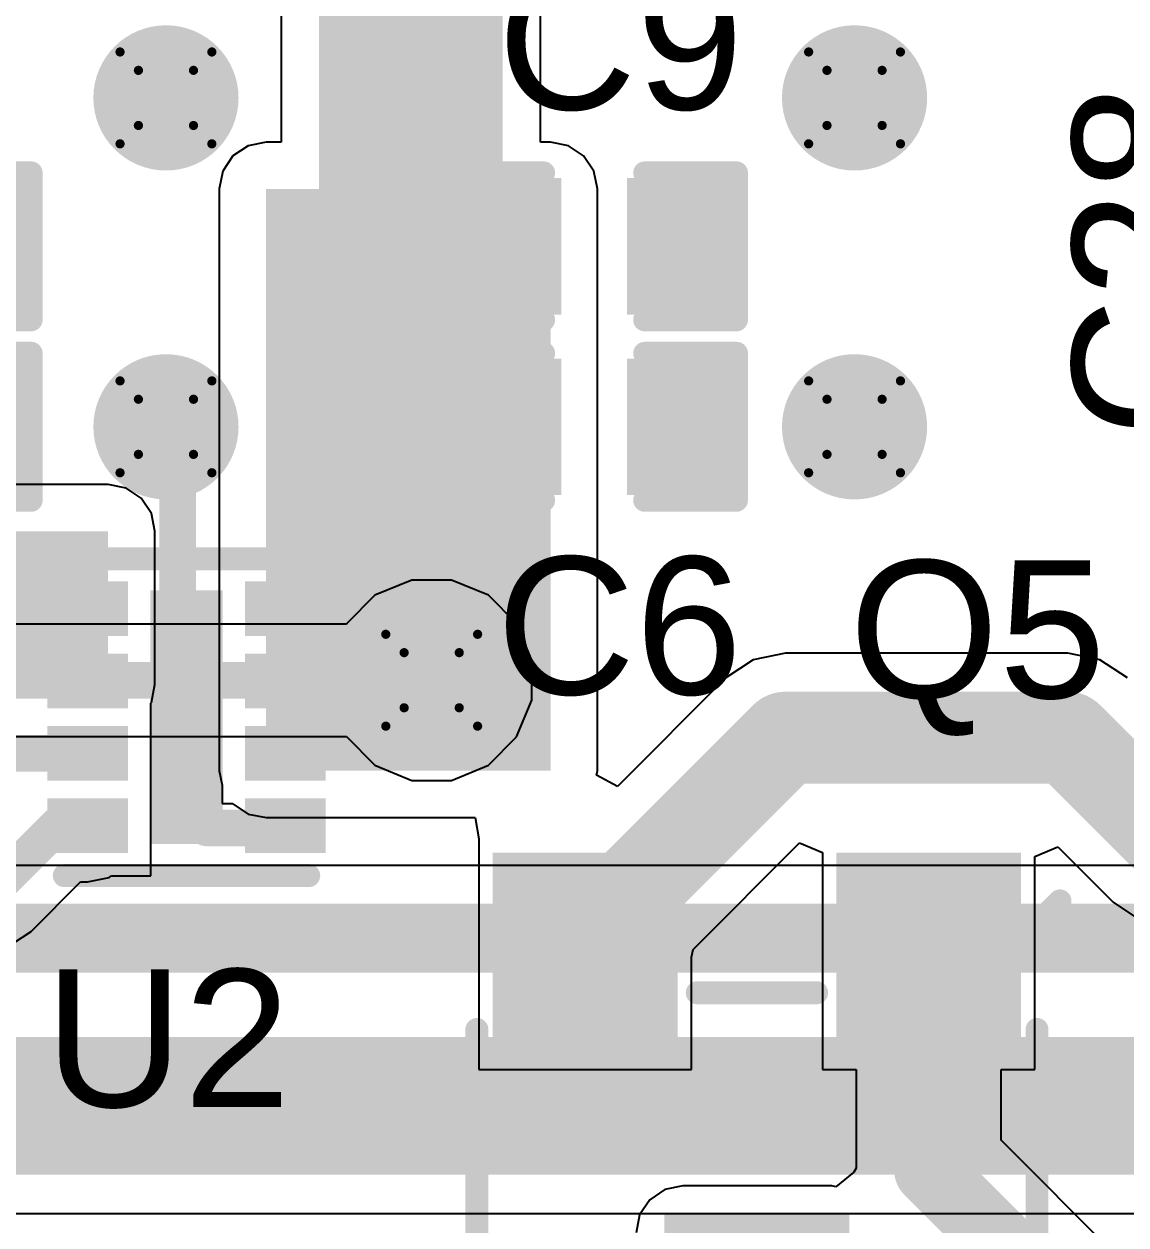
# Model space of a CAD drawing. Header units: inches. Extents: x -6 to 198, y 0 to 119.
# Drawn here: x 38.29 to 44.39, y 18.3 to 24.94 of the extents above; entities that cross this region are included whole.
import ezdxf

# ---------------------------------------------------------------- set-up
doc = ezdxf.new("R2010")
doc.units = ezdxf.units.IN
for name, color, linetype in [('Bottom Layer', 5, 'Continuous'), ('Bottom Solder', 6, 'Continuous'), ('Drill Drawing', 1, 'Continuous'), ('Top Layer', 1, 'Continuous'), ('Top Overlay', 2, 'Continuous'), ('Top Paste', 8, 'Continuous'), ('Top Solder', 216, 'Continuous'), ('Via Holes', 16, 'Continuous')]:
    doc.layers.add(name, color=color, linetype=linetype)
doc.styles.add('Arial', font='', dxfattribs={"height": 0.2})
doc.styles.get('Arial').set_extended_font_data('Arial')

# ---------------------------------------------------------------- blocks, each defined once
blk = doc.blocks.new('DFN_8_1_2_1_6__3')
at = {"layer": 'Top Layer'}
for points in [[(-0.375, 0.7), (-0.375, 0.5), (-0.72, 0.5), (-0.72, 0.7)], [(0.72, 0.7), (0.72, 0.5), (0.375, 0.5), (0.375, 0.7)], [(0.15, 0.65), (0.15, -0.65), (-0.15, -0.65), (-0.15, 0.65)], [(-0.375, 0.3), (-0.375, 0.1), (-0.72, 0.1), (-0.72, 0.3)], [(0.72, 0.3), (0.72, 0.1), (0.375, 0.1), (0.375, 0.3)], [(-0.375, -0.1), (-0.375, -0.3), (-0.72, -0.3), (-0.72, -0.1)], [(0.72, -0.1), (0.72, -0.3), (0.375, -0.3), (0.375, -0.1)], [(-0.375, -0.5), (-0.375, -0.7), (-0.72, -0.7), (-0.72, -0.5)], [(0.72, -0.5), (0.72, -0.7), (0.375, -0.7), (0.375, -0.5)]]:
    blk.add_hatch(color=1, dxfattribs=at).paths.add_polyline_path(points)
at = {"layer": 'Top Paste'}
for points in [[(-0.375, 0.7), (-0.375, 0.5), (-0.72, 0.5), (-0.72, 0.7)], [(0.72, 0.7), (0.72, 0.5), (0.375, 0.5), (0.375, 0.7)], [(0.15, 0.65), (0.15, -0.65), (-0.15, -0.65), (-0.15, 0.65)], [(-0.375, 0.3), (-0.375, 0.1), (-0.72, 0.1), (-0.72, 0.3)], [(0.72, 0.3), (0.72, 0.1), (0.375, 0.1), (0.375, 0.3)], [(-0.375, -0.1), (-0.375, -0.3), (-0.72, -0.3), (-0.72, -0.1)], [(0.72, -0.1), (0.72, -0.3), (0.375, -0.3), (0.375, -0.1)], [(-0.375, -0.5), (-0.375, -0.7), (-0.72, -0.7), (-0.72, -0.5)], [(0.72, -0.5), (0.72, -0.7), (0.375, -0.7), (0.375, -0.5)]]:
    blk.add_hatch(color=8, dxfattribs=at).paths.add_polyline_path(points)
at = {"layer": 'Top Solder'}
for points in [[(-0.3242, 0.7508), (-0.3242, 0.4492), (-0.7708, 0.4492), (-0.7708, 0.7508)], [(0.7708, 0.7508), (0.7708, 0.4492), (0.3242, 0.4492), (0.3242, 0.7508)], [(0.2008, 0.7008), (0.2008, -0.7008), (-0.2008, -0.7008), (-0.2008, 0.7008)], [(-0.3242, 0.3508), (-0.3242, 0.0492), (-0.7708, 0.0492), (-0.7708, 0.3508)], [(0.7708, 0.3508), (0.7708, 0.0492), (0.3242, 0.0492), (0.3242, 0.3508)], [(-0.3242, -0.0492), (-0.3242, -0.3508), (-0.7708, -0.3508), (-0.7708, -0.0492)], [(0.7708, -0.0492), (0.7708, -0.3508), (0.3242, -0.3508), (0.3242, -0.0492)], [(-0.3242, -0.4492), (-0.3242, -0.7508), (-0.7708, -0.7508), (-0.7708, -0.4492)], [(0.7708, -0.4492), (0.7708, -0.7508), (0.3242, -0.7508), (0.3242, -0.4492)]]:
    blk.add_hatch(color=216, dxfattribs=at).paths.add_polyline_path(points)
at = {"layer": 'Top Overlay'}
for points in [[(-0.6762, 0.8762, 0.127, 0.127, 0), (0.6762, 0.8762, 0.127, 0.127, 0)], [(-0.9793, 0.727, 0.127, 0.127, 0), (-0.8523, 0.6, 0.127, 0.127, 0)], [(-0.9793, 0.473, 0.127, 0.127, 0), (-0.9793, 0.727, 0.127, 0.127, 0)], [(-0.9793, 0.473, 0.127, 0.127, 0), (-0.8523, 0.6, 0.127, 0.127, 0)], [(-0.6762, -0.8762, 0.127, 0.127, 0), (0.6762, -0.8762, 0.127, 0.127, 0)]]:
    blk.add_lwpolyline(points, format="xyseb", dxfattribs=at)
for points in [[(-0.7079, 0.8762, 0.0635, 0.0635, 1), (-0.6444, 0.8762, 0.0635, 0.0635, 1)], [(0.6444, 0.8762, 0.0635, 0.0635, 1), (0.7079, 0.8762, 0.0635, 0.0635, 1)], [(-1.011, 0.727, 0.0635, 0.0635, 1), (-0.9475, 0.727, 0.0635, 0.0635, 1)], [(-1.011, 0.727, 0.0635, 0.0635, 1), (-0.9475, 0.727, 0.0635, 0.0635, 1)], [(-0.884, 0.6, 0.0635, 0.0635, 1), (-0.8205, 0.6, 0.0635, 0.0635, 1)], [(-0.884, 0.6, 0.0635, 0.0635, 1), (-0.8205, 0.6, 0.0635, 0.0635, 1)], [(-1.011, 0.473, 0.0635, 0.0635, 1), (-0.9475, 0.473, 0.0635, 0.0635, 1)], [(-1.011, 0.473, 0.0635, 0.0635, 1), (-0.9475, 0.473, 0.0635, 0.0635, 1)], [(-0.7079, -0.8762, 0.0635, 0.0635, 1), (-0.6444, -0.8762, 0.0635, 0.0635, 1)], [(0.6444, -0.8762, 0.0635, 0.0635, 1), (0.7079, -0.8762, 0.0635, 0.0635, 1)]]:
    blk.add_lwpolyline(points, format="xyseb", close=True, dxfattribs=at)
blk = doc.blocks.new('____23_69')
at = {"layer": 'Top Layer'}
for points in [[(-0.41, 1.46), (0.41, 1.46), (0.41, 0.54), (-0.41, 0.54)], [(-1.36, -0.54), (-0.54, -0.54), (-0.54, -1.46), (-1.36, -1.46)], [(0.54, -0.54), (1.36, -0.54), (1.36, -1.46), (0.54, -1.46)]]:
    blk.add_hatch(color=1, dxfattribs=at).paths.add_polyline_path(points)
at = {"layer": 'Top Paste'}
for points in [[(-0.41, 1.46), (0.41, 1.46), (0.41, 0.54), (-0.41, 0.54)], [(-1.36, -0.54), (-0.54, -0.54), (-0.54, -1.46), (-1.36, -1.46)], [(0.54, -0.54), (1.36, -0.54), (1.36, -1.46), (0.54, -1.46)]]:
    blk.add_hatch(color=8, dxfattribs=at).paths.add_polyline_path(points)
at = {"layer": 'Top Solder'}
for points in [[(-0.5116, 1.5616), (0.5116, 1.5616), (0.5116, 0.4384), (-0.5116, 0.4384)], [(-1.4616, -0.4384), (-0.4384, -0.4384), (-0.4384, -1.5616), (-1.4616, -1.5616)], [(0.4384, -0.4384), (1.4616, -0.4384), (1.4616, -1.5616), (0.4384, -1.5616)]]:
    blk.add_hatch(color=216, dxfattribs=at).paths.add_polyline_path(points)
at = {"layer": 'Top Overlay'}
for points in [[(-1.5494, 0.8128, 0.127, 0.127, 0), (-1.5494, -0.5842, 0.127, 0.127, 0)], [(-0.5588, 0.8128, 0.127, 0.127, 0), (-1.5494, 0.8128, 0.127, 0.127, 0)], [(1.5494, 0.8128, 0.127, 0.127, 0), (0.5588, 0.8128, 0.127, 0.127, 0)], [(1.5494, 0.8128, 0.127, 0.127, 0), (1.5494, -0.5842, 0.127, 0.127, 0)], [(0.3302, -0.7874, 0.127, 0.127, 0), (-0.3302, -0.7874, 0.127, 0.127, 0)], [(-1.5494, -1.1684, 0.127, 0.127, 0), (-1.6764, -1.0414, 0.127, 0.127, 0)], [(-1.6764, -1.0414, 0.127, 0.127, 0), (-1.6764, -1.2954, 0.127, 0.127, 0)], [(-1.5494, -1.1684, 0.127, 0.127, 0), (-1.6764, -1.2954, 0.127, 0.127, 0)]]:
    blk.add_lwpolyline(points, format="xyseb", dxfattribs=at)
for points in [[(-1.5812, 0.8128, 0.0635, 0.0635, 1), (-1.5176, 0.8128, 0.0635, 0.0635, 1)], [(-1.5812, 0.8128, 0.0635, 0.0635, 1), (-1.5176, 0.8128, 0.0635, 0.0635, 1)], [(-0.5905, 0.8128, 0.0635, 0.0635, 1), (-0.5271, 0.8128, 0.0635, 0.0635, 1)], [(0.5271, 0.8128, 0.0635, 0.0635, 1), (0.5905, 0.8128, 0.0635, 0.0635, 1)], [(1.5176, 0.8128, 0.0635, 0.0635, 1), (1.5812, 0.8128, 0.0635, 0.0635, 1)], [(1.5176, 0.8128, 0.0635, 0.0635, 1), (1.5812, 0.8128, 0.0635, 0.0635, 1)], [(-1.5812, -0.5842, 0.0635, 0.0635, 1), (-1.5176, -0.5842, 0.0635, 0.0635, 1)], [(1.5176, -0.5842, 0.0635, 0.0635, 1), (1.5812, -0.5842, 0.0635, 0.0635, 1)], [(-0.3619, -0.7874, 0.0635, 0.0635, 1), (-0.2984, -0.7874, 0.0635, 0.0635, 1)], [(0.2984, -0.7874, 0.0635, 0.0635, 1), (0.3619, -0.7874, 0.0635, 0.0635, 1)], [(-1.7082, -1.0414, 0.0635, 0.0635, 1), (-1.6446, -1.0414, 0.0635, 0.0635, 1)], [(-1.7082, -1.0414, 0.0635, 0.0635, 1), (-1.6446, -1.0414, 0.0635, 0.0635, 1)], [(-1.5812, -1.1684, 0.0635, 0.0635, 1), (-1.5176, -1.1684, 0.0635, 0.0635, 1)], [(-1.5812, -1.1684, 0.0635, 0.0635, 1), (-1.5176, -1.1684, 0.0635, 0.0635, 1)], [(-1.7082, -1.2954, 0.0635, 0.0635, 1), (-1.6446, -1.2954, 0.0635, 0.0635, 1)], [(-1.7082, -1.2954, 0.0635, 0.0635, 1), (-1.6446, -1.2954, 0.0635, 0.0635, 1)]]:
    blk.add_lwpolyline(points, format="xyseb", close=True, dxfattribs=at)
blk = doc.blocks.new('C___0402_112')
at = {"layer": 'Top Layer'}
for points in [[(-0.6985, -0.3175), (-0.6985, 0.3175), (-0.2413, 0.3175), (-0.2413, -0.3175)], [(0.2413, -0.3175), (0.2413, 0.3175), (0.6985, 0.3175), (0.6985, -0.3175)]]:
    blk.add_hatch(color=1, dxfattribs=at).paths.add_polyline_path(points)
at = {"layer": 'Top Paste'}
for points in [[(-0.6985, -0.3175), (-0.6985, 0.3175), (-0.2413, 0.3175), (-0.2413, -0.3175)], [(0.2413, -0.3175), (0.2413, 0.3175), (0.6985, 0.3175), (0.6985, -0.3175)]]:
    blk.add_hatch(color=8, dxfattribs=at).paths.add_polyline_path(points)
at = {"layer": 'Top Solder'}
for points in [[(-0.7585, -0.3775), (-0.7585, 0.3775), (-0.1813, 0.3775), (-0.1813, -0.3775)], [(0.1813, -0.3775), (0.1813, 0.3775), (0.7585, 0.3775), (0.7585, -0.3775)]]:
    blk.add_hatch(color=216, dxfattribs=at).paths.add_polyline_path(points)
at = {"layer": 'Top Overlay'}
for points in [[(-0.2794, 0.4064, 0.127, 0.127, 0), (-0.7874, 0.4064, 0.127, 0.127, 0)], [(-0.7874, 0.4064, 0.127, 0.127, 0), (-0.7874, -0.4064, 0.127, 0.127, 0)], [(0.7874, 0.4064, 0.127, 0.127, 0), (0.2794, 0.4064, 0.127, 0.127, 0)], [(0.7874, 0.4064, 0.127, 0.127, 0), (0.7874, -0.4064, 0.127, 0.127, 0)], [(-0.2794, -0.4064, 0.127, 0.127, 0), (-0.7874, -0.4064, 0.127, 0.127, 0)], [(0.7874, -0.4064, 0.127, 0.127, 0), (0.2794, -0.4064, 0.127, 0.127, 0)]]:
    blk.add_lwpolyline(points, format="xyseb", dxfattribs=at)
for points in [[(-0.8191, 0.4064, 0.0635, 0.0635, 1), (-0.7556, 0.4064, 0.0635, 0.0635, 1)], [(-0.8191, 0.4064, 0.0635, 0.0635, 1), (-0.7556, 0.4064, 0.0635, 0.0635, 1)], [(-0.3111, 0.4064, 0.0635, 0.0635, 1), (-0.2477, 0.4064, 0.0635, 0.0635, 1)], [(0.2477, 0.4064, 0.0635, 0.0635, 1), (0.3111, 0.4064, 0.0635, 0.0635, 1)], [(0.7556, 0.4064, 0.0635, 0.0635, 1), (0.8191, 0.4064, 0.0635, 0.0635, 1)], [(0.7556, 0.4064, 0.0635, 0.0635, 1), (0.8191, 0.4064, 0.0635, 0.0635, 1)], [(-0.8191, -0.4064, 0.0635, 0.0635, 1), (-0.7556, -0.4064, 0.0635, 0.0635, 1)], [(-0.8191, -0.4064, 0.0635, 0.0635, 1), (-0.7556, -0.4064, 0.0635, 0.0635, 1)], [(-0.3111, -0.4064, 0.0635, 0.0635, 1), (-0.2477, -0.4064, 0.0635, 0.0635, 1)], [(0.2477, -0.4064, 0.0635, 0.0635, 1), (0.3111, -0.4064, 0.0635, 0.0635, 1)], [(0.7556, -0.4064, 0.0635, 0.0635, 1), (0.8191, -0.4064, 0.0635, 0.0635, 1)], [(0.7556, -0.4064, 0.0635, 0.0635, 1), (0.8191, -0.4064, 0.0635, 0.0635, 1)]]:
    blk.add_lwpolyline(points, format="xyseb", close=True, dxfattribs=at)
blk = doc.blocks.new('C___0402_120')
at = {"layer": 'Top Layer'}
for points in [[(-0.6985, -0.3175), (-0.6985, 0.3175), (-0.2413, 0.3175), (-0.2413, -0.3175)], [(0.2413, -0.3175), (0.2413, 0.3175), (0.6985, 0.3175), (0.6985, -0.3175)]]:
    blk.add_hatch(color=1, dxfattribs=at).paths.add_polyline_path(points)
at = {"layer": 'Top Paste'}
for points in [[(-0.6985, -0.3175), (-0.6985, 0.3175), (-0.2413, 0.3175), (-0.2413, -0.3175)], [(0.2413, -0.3175), (0.2413, 0.3175), (0.6985, 0.3175), (0.6985, -0.3175)]]:
    blk.add_hatch(color=8, dxfattribs=at).paths.add_polyline_path(points)
at = {"layer": 'Top Solder'}
for points in [[(-0.7585, -0.3775), (-0.7585, 0.3775), (-0.1813, 0.3775), (-0.1813, -0.3775)], [(0.1813, -0.3775), (0.1813, 0.3775), (0.7585, 0.3775), (0.7585, -0.3775)]]:
    blk.add_hatch(color=216, dxfattribs=at).paths.add_polyline_path(points)
at = {"layer": 'Top Overlay'}
for points in [[(-0.7874, 0.4064, 0.127, 0.127, 0), (-0.7874, -0.4064, 0.127, 0.127, 0)], [(-0.2794, 0.4064, 0.127, 0.127, 0), (-0.7874, 0.4064, 0.127, 0.127, 0)], [(0.7874, 0.4064, 0.127, 0.127, 0), (0.2794, 0.4064, 0.127, 0.127, 0)], [(0.7874, 0.4064, 0.127, 0.127, 0), (0.7874, -0.4064, 0.127, 0.127, 0)], [(-0.2794, -0.4064, 0.127, 0.127, 0), (-0.7874, -0.4064, 0.127, 0.127, 0)], [(0.7874, -0.4064, 0.127, 0.127, 0), (0.2794, -0.4064, 0.127, 0.127, 0)]]:
    blk.add_lwpolyline(points, format="xyseb", dxfattribs=at)
for points in [[(-0.8191, 0.4064, 0.0635, 0.0635, 1), (-0.7556, 0.4064, 0.0635, 0.0635, 1)], [(-0.8191, 0.4064, 0.0635, 0.0635, 1), (-0.7556, 0.4064, 0.0635, 0.0635, 1)], [(-0.3111, 0.4064, 0.0635, 0.0635, 1), (-0.2477, 0.4064, 0.0635, 0.0635, 1)], [(0.2477, 0.4064, 0.0635, 0.0635, 1), (0.3111, 0.4064, 0.0635, 0.0635, 1)], [(0.7556, 0.4064, 0.0635, 0.0635, 1), (0.8191, 0.4064, 0.0635, 0.0635, 1)], [(0.7556, 0.4064, 0.0635, 0.0635, 1), (0.8191, 0.4064, 0.0635, 0.0635, 1)], [(-0.8191, -0.4064, 0.0635, 0.0635, 1), (-0.7556, -0.4064, 0.0635, 0.0635, 1)], [(-0.8191, -0.4064, 0.0635, 0.0635, 1), (-0.7556, -0.4064, 0.0635, 0.0635, 1)], [(-0.3111, -0.4064, 0.0635, 0.0635, 1), (-0.2477, -0.4064, 0.0635, 0.0635, 1)], [(0.2477, -0.4064, 0.0635, 0.0635, 1), (0.3111, -0.4064, 0.0635, 0.0635, 1)], [(0.7556, -0.4064, 0.0635, 0.0635, 1), (0.8191, -0.4064, 0.0635, 0.0635, 1)], [(0.7556, -0.4064, 0.0635, 0.0635, 1), (0.8191, -0.4064, 0.0635, 0.0635, 1)]]:
    blk.add_lwpolyline(points, format="xyseb", close=True, dxfattribs=at)
blk = doc.blocks.new('C___0402_121')
at = {"layer": 'Top Layer'}
for points in [[(-0.6985, -0.3175), (-0.6985, 0.3175), (-0.2413, 0.3175), (-0.2413, -0.3175)], [(0.2413, -0.3175), (0.2413, 0.3175), (0.6985, 0.3175), (0.6985, -0.3175)]]:
    blk.add_hatch(color=1, dxfattribs=at).paths.add_polyline_path(points)
at = {"layer": 'Top Paste'}
for points in [[(-0.6985, -0.3175), (-0.6985, 0.3175), (-0.2413, 0.3175), (-0.2413, -0.3175)], [(0.2413, -0.3175), (0.2413, 0.3175), (0.6985, 0.3175), (0.6985, -0.3175)]]:
    blk.add_hatch(color=8, dxfattribs=at).paths.add_polyline_path(points)
at = {"layer": 'Top Solder'}
for points in [[(-0.7585, -0.3775), (-0.7585, 0.3775), (-0.1813, 0.3775), (-0.1813, -0.3775)], [(0.1813, -0.3775), (0.1813, 0.3775), (0.7585, 0.3775), (0.7585, -0.3775)]]:
    blk.add_hatch(color=216, dxfattribs=at).paths.add_polyline_path(points)
at = {"layer": 'Top Overlay'}
for points in [[(-0.2794, 0.4064, 0.127, 0.127, 0), (-0.7874, 0.4064, 0.127, 0.127, 0)], [(-0.7874, 0.4064, 0.127, 0.127, 0), (-0.7874, -0.4064, 0.127, 0.127, 0)], [(0.7874, 0.4064, 0.127, 0.127, 0), (0.2794, 0.4064, 0.127, 0.127, 0)], [(0.7874, 0.4064, 0.127, 0.127, 0), (0.7874, -0.4064, 0.127, 0.127, 0)], [(-0.2794, -0.4064, 0.127, 0.127, 0), (-0.7874, -0.4064, 0.127, 0.127, 0)], [(0.7874, -0.4064, 0.127, 0.127, 0), (0.2794, -0.4064, 0.127, 0.127, 0)]]:
    blk.add_lwpolyline(points, format="xyseb", dxfattribs=at)
for points in [[(-0.8191, 0.4064, 0.0635, 0.0635, 1), (-0.7556, 0.4064, 0.0635, 0.0635, 1)], [(-0.8191, 0.4064, 0.0635, 0.0635, 1), (-0.7556, 0.4064, 0.0635, 0.0635, 1)], [(-0.3111, 0.4064, 0.0635, 0.0635, 1), (-0.2477, 0.4064, 0.0635, 0.0635, 1)], [(0.2477, 0.4064, 0.0635, 0.0635, 1), (0.3111, 0.4064, 0.0635, 0.0635, 1)], [(0.7556, 0.4064, 0.0635, 0.0635, 1), (0.8191, 0.4064, 0.0635, 0.0635, 1)], [(0.7556, 0.4064, 0.0635, 0.0635, 1), (0.8191, 0.4064, 0.0635, 0.0635, 1)], [(-0.8191, -0.4064, 0.0635, 0.0635, 1), (-0.7556, -0.4064, 0.0635, 0.0635, 1)], [(-0.8191, -0.4064, 0.0635, 0.0635, 1), (-0.7556, -0.4064, 0.0635, 0.0635, 1)], [(-0.3111, -0.4064, 0.0635, 0.0635, 1), (-0.2477, -0.4064, 0.0635, 0.0635, 1)], [(0.2477, -0.4064, 0.0635, 0.0635, 1), (0.3111, -0.4064, 0.0635, 0.0635, 1)], [(0.7556, -0.4064, 0.0635, 0.0635, 1), (0.8191, -0.4064, 0.0635, 0.0635, 1)], [(0.7556, -0.4064, 0.0635, 0.0635, 1), (0.8191, -0.4064, 0.0635, 0.0635, 1)]]:
    blk.add_lwpolyline(points, format="xyseb", close=True, dxfattribs=at)
blk = doc.blocks.new('C___0402_123')
at = {"layer": 'Top Layer'}
for points in [[(-0.6985, -0.3175), (-0.6985, 0.3175), (-0.2413, 0.3175), (-0.2413, -0.3175)], [(0.2413, -0.3175), (0.2413, 0.3175), (0.6985, 0.3175), (0.6985, -0.3175)]]:
    blk.add_hatch(color=1, dxfattribs=at).paths.add_polyline_path(points)
at = {"layer": 'Top Paste'}
for points in [[(-0.6985, -0.3175), (-0.6985, 0.3175), (-0.2413, 0.3175), (-0.2413, -0.3175)], [(0.2413, -0.3175), (0.2413, 0.3175), (0.6985, 0.3175), (0.6985, -0.3175)]]:
    blk.add_hatch(color=8, dxfattribs=at).paths.add_polyline_path(points)
at = {"layer": 'Top Solder'}
for points in [[(-0.7585, -0.3775), (-0.7585, 0.3775), (-0.1813, 0.3775), (-0.1813, -0.3775)], [(0.1813, -0.3775), (0.1813, 0.3775), (0.7585, 0.3775), (0.7585, -0.3775)]]:
    blk.add_hatch(color=216, dxfattribs=at).paths.add_polyline_path(points)
at = {"layer": 'Top Overlay'}
for points in [[(-0.2794, 0.4064, 0.127, 0.127, 0), (-0.7874, 0.4064, 0.127, 0.127, 0)], [(-0.7874, 0.4064, 0.127, 0.127, 0), (-0.7874, -0.4064, 0.127, 0.127, 0)], [(0.7874, 0.4064, 0.127, 0.127, 0), (0.2794, 0.4064, 0.127, 0.127, 0)], [(0.7874, 0.4064, 0.127, 0.127, 0), (0.7874, -0.4064, 0.127, 0.127, 0)], [(-0.2794, -0.4064, 0.127, 0.127, 0), (-0.7874, -0.4064, 0.127, 0.127, 0)], [(0.7874, -0.4064, 0.127, 0.127, 0), (0.2794, -0.4064, 0.127, 0.127, 0)]]:
    blk.add_lwpolyline(points, format="xyseb", dxfattribs=at)
for points in [[(-0.8191, 0.4064, 0.0635, 0.0635, 1), (-0.7556, 0.4064, 0.0635, 0.0635, 1)], [(-0.8191, 0.4064, 0.0635, 0.0635, 1), (-0.7556, 0.4064, 0.0635, 0.0635, 1)], [(-0.3111, 0.4064, 0.0635, 0.0635, 1), (-0.2477, 0.4064, 0.0635, 0.0635, 1)], [(0.2477, 0.4064, 0.0635, 0.0635, 1), (0.3111, 0.4064, 0.0635, 0.0635, 1)], [(0.7556, 0.4064, 0.0635, 0.0635, 1), (0.8191, 0.4064, 0.0635, 0.0635, 1)], [(0.7556, 0.4064, 0.0635, 0.0635, 1), (0.8191, 0.4064, 0.0635, 0.0635, 1)], [(-0.8191, -0.4064, 0.0635, 0.0635, 1), (-0.7556, -0.4064, 0.0635, 0.0635, 1)], [(-0.8191, -0.4064, 0.0635, 0.0635, 1), (-0.7556, -0.4064, 0.0635, 0.0635, 1)], [(-0.3111, -0.4064, 0.0635, 0.0635, 1), (-0.2477, -0.4064, 0.0635, 0.0635, 1)], [(0.2477, -0.4064, 0.0635, 0.0635, 1), (0.3111, -0.4064, 0.0635, 0.0635, 1)], [(0.7556, -0.4064, 0.0635, 0.0635, 1), (0.8191, -0.4064, 0.0635, 0.0635, 1)], [(0.7556, -0.4064, 0.0635, 0.0635, 1), (0.8191, -0.4064, 0.0635, 0.0635, 1)]]:
    blk.add_lwpolyline(points, format="xyseb", close=True, dxfattribs=at)

msp = doc.modelspace()

# ---------------------------------------------------------------- hatches: boundary and pattern name
at = {"layer": 'Bottom Layer'}
h = msp.add_hatch(color=5, dxfattribs=at)
edge = h.paths.add_edge_path()
edge.add_arc((39.0785, 24.5319), 0.3, 0, 360)
h = msp.add_hatch(color=5, dxfattribs=at)
edge = h.paths.add_edge_path()
edge.add_arc((42.8881, 24.5319), 0.3, 0, 360)
h = msp.add_hatch(color=5, dxfattribs=at)
edge = h.paths.add_edge_path()
edge.add_arc((39.0785, 22.713), 0.3, 0, 360)
h = msp.add_hatch(color=5, dxfattribs=at)
edge = h.paths.add_edge_path()
edge.add_arc((42.8881, 22.713), 0.3, 0, 360)
h = msp.add_hatch(color=5, dxfattribs=at)
edge = h.paths.add_edge_path()
edge.add_arc((40.5487, 21.3117), 0.3, 0, 360)
at = {"layer": 'Bottom Solder'}
h = msp.add_hatch(color=6, dxfattribs=at)
edge = h.paths.add_edge_path()
edge.add_arc((39.0785, 24.5319), 0.4016, 0, 360)
h = msp.add_hatch(color=6, dxfattribs=at)
edge = h.paths.add_edge_path()
edge.add_arc((42.8881, 24.5319), 0.4016, 0, 360)
h = msp.add_hatch(color=6, dxfattribs=at)
edge = h.paths.add_edge_path()
edge.add_arc((39.0785, 22.713), 0.4016, 0, 360)
h = msp.add_hatch(color=6, dxfattribs=at)
edge = h.paths.add_edge_path()
edge.add_arc((42.8881, 22.713), 0.4016, 0, 360)
h = msp.add_hatch(color=6, dxfattribs=at)
edge = h.paths.add_edge_path()
edge.add_arc((40.5487, 21.3117), 0.4016, 0, 360)
at = {"layer": 'Top Layer'}
h = msp.add_hatch(color=1, dxfattribs=at)
edge = h.paths.add_edge_path()
edge.add_arc((39.0785, 24.5319), 0.3, 0, 360)
h = msp.add_hatch(color=1, dxfattribs=at)
edge = h.paths.add_edge_path()
edge.add_arc((42.8881, 24.5319), 0.3, 0, 360)
for points in [[(39.6325, 20.8106), (41.2062, 20.8106), (41.2062, 24.0284), (39.6325, 24.0284)], [(34.0336, 21.2876), (38.7588, 21.2876), (38.7588, 22.1351), (34.0336, 22.1351)]]:
    msp.add_hatch(color=1, dxfattribs=at).paths.add_polyline_path(points)
h = msp.add_hatch(color=1, dxfattribs=at)
edge = h.paths.add_edge_path()
edge.add_arc((39.0785, 22.713), 0.3, 0, 360)
h = msp.add_hatch(color=1, dxfattribs=at)
edge = h.paths.add_edge_path()
edge.add_arc((42.8881, 22.713), 0.3, 0, 360)
h = msp.add_hatch(color=1, dxfattribs=at)
edge = h.paths.add_edge_path()
edge.add_arc((40.5487, 21.3117), 0.3, 0, 360)
at = {"layer": 'Top Solder'}
h = msp.add_hatch(color=216, dxfattribs=at)
edge = h.paths.add_edge_path()
edge.add_arc((39.0785, 24.5319), 0.4016, 0, 360)
h = msp.add_hatch(color=216, dxfattribs=at)
edge = h.paths.add_edge_path()
edge.add_arc((42.8881, 24.5319), 0.4016, 0, 360)
h = msp.add_hatch(color=216, dxfattribs=at)
edge = h.paths.add_edge_path()
edge.add_arc((39.0785, 22.713), 0.4016, 0, 360)
h = msp.add_hatch(color=216, dxfattribs=at)
edge = h.paths.add_edge_path()
edge.add_arc((42.8881, 22.713), 0.4016, 0, 360)
h = msp.add_hatch(color=216, dxfattribs=at)
edge = h.paths.add_edge_path()
edge.add_arc((40.5487, 21.3117), 0.4016, 0, 360)
at = {"layer": 'Via Holes'}
h = msp.add_hatch(color=7, dxfattribs=at)
edge = h.paths.add_edge_path()
edge.add_arc((39.0785, 24.5319), 0.15, 0, 360)
h = msp.add_hatch(color=7, dxfattribs=at)
edge = h.paths.add_edge_path()
edge.add_arc((42.8881, 24.5319), 0.15, 0, 360)
h = msp.add_hatch(color=7, dxfattribs=at)
edge = h.paths.add_edge_path()
edge.add_arc((39.0785, 22.713), 0.15, 0, 360)
h = msp.add_hatch(color=7, dxfattribs=at)
edge = h.paths.add_edge_path()
edge.add_arc((42.8881, 22.713), 0.15, 0, 360)
h = msp.add_hatch(color=7, dxfattribs=at)
edge = h.paths.add_edge_path()
edge.add_arc((40.5487, 21.3117), 0.15, 0, 360)

# ---------------------------------------------------------------- linework, layer by layer
at = {"layer": 'Bottom Layer'}
for p, q in [((40.4385, 21.8657), (40.2349, 21.7814)), ((40.6589, 21.8657), (40.4385, 21.8657)), ((40.8625, 21.7814), (40.6589, 21.8657)), ((40.2349, 21.7814), (40.0791, 21.6256)), ((41.0184, 21.6256), (40.8625, 21.7814)), ((40.0778, 21.6225), (37.9034, 21.6225)), ((40.0791, 21.6256), (40.0778, 21.6225)), ((41.1027, 21.4219), (41.0184, 21.6256)), ((41.1027, 21.2015), (41.1027, 21.4219)), ((41.0184, 20.9979), (41.1027, 21.2015)), ((38.0321, 21.001), (40.0778, 21.001)), ((40.0778, 21.001), (40.0791, 20.9979)), ((40.0791, 20.9979), (40.2349, 20.8421)), ((40.8625, 20.8421), (41.0184, 20.9979)), ((40.2349, 20.8421), (40.4385, 20.7577)), ((40.6589, 20.7577), (40.8625, 20.8421)), ((40.4385, 20.7577), (40.6589, 20.7577)), ((64.4447, 20.287), (37.8281, 20.287)), ((19.6057, 18.3625), (52.4874, 18.3625))]:
    msp.add_line(p, q, dxfattribs=at)
for points in [[(37.9034, 21.3117, 0.2032, 0.2032, 0), (40.5487, 21.3117, 0.2032, 0.2032, 0)], [(20.8772, 19.8856, 0.381, 0.381, 0), (64.4447, 19.8856, 0.381, 0.381, 0)], [(34.6595, 18.9582, 0.762, 0.762, 0), (49.7955, 18.9582, 0.762, 0.762, 0)]]:
    msp.add_lwpolyline(points, format="xyseb", dxfattribs=at)
msp.add_lwpolyline([(40.4979, 21.3117, 0.1016, 0.1016, 1), (40.5995, 21.3117, 0.1016, 0.1016, 1)], format="xyseb", close=True, dxfattribs=at)
at = {"layer": 'Drill Drawing'}
for points in [[(38.8245, 24.7859, 0.0508, 0.0508, 0), (39.3325, 24.7859, 0.0508, 0.0508, 0)], [(38.8245, 24.2779, 0.0508, 0.0508, 0), (38.8245, 24.7859, 0.0508, 0.0508, 0)], [(39.3325, 24.2779, 0.0508, 0.0508, 0), (39.3325, 24.7859, 0.0508, 0.0508, 0)], [(42.6341, 24.7859, 0.0508, 0.0508, 0), (43.1421, 24.7859, 0.0508, 0.0508, 0)], [(42.6341, 24.2779, 0.0508, 0.0508, 0), (42.6341, 24.7859, 0.0508, 0.0508, 0)], [(43.1421, 24.2779, 0.0508, 0.0508, 0), (43.1421, 24.7859, 0.0508, 0.0508, 0)], [(38.9261, 24.6843, 0.0508, 0.0508, 0), (39.2309, 24.6843, 0.0508, 0.0508, 0)], [(38.9261, 24.3795, 0.0508, 0.0508, 0), (38.9261, 24.6843, 0.0508, 0.0508, 0)], [(39.2309, 24.3795, 0.0508, 0.0508, 0), (39.2309, 24.6843, 0.0508, 0.0508, 0)], [(42.7357, 24.6843, 0.0508, 0.0508, 0), (43.0405, 24.6843, 0.0508, 0.0508, 0)], [(42.7357, 24.3795, 0.0508, 0.0508, 0), (42.7357, 24.6843, 0.0508, 0.0508, 0)], [(43.0405, 24.3795, 0.0508, 0.0508, 0), (43.0405, 24.6843, 0.0508, 0.0508, 0)], [(38.9261, 24.3795, 0.0508, 0.0508, 0), (39.2309, 24.3795, 0.0508, 0.0508, 0)], [(42.7357, 24.3795, 0.0508, 0.0508, 0), (43.0405, 24.3795, 0.0508, 0.0508, 0)], [(38.8245, 24.2779, 0.0508, 0.0508, 0), (39.3325, 24.2779, 0.0508, 0.0508, 0)], [(42.6341, 24.2779, 0.0508, 0.0508, 0), (43.1421, 24.2779, 0.0508, 0.0508, 0)], [(38.8245, 22.967, 0.0508, 0.0508, 0), (39.3325, 22.967, 0.0508, 0.0508, 0)], [(38.8245, 22.459, 0.0508, 0.0508, 0), (38.8245, 22.967, 0.0508, 0.0508, 0)], [(39.3325, 22.459, 0.0508, 0.0508, 0), (39.3325, 22.967, 0.0508, 0.0508, 0)], [(42.6341, 22.967, 0.0508, 0.0508, 0), (43.1421, 22.967, 0.0508, 0.0508, 0)], [(42.6341, 22.459, 0.0508, 0.0508, 0), (42.6341, 22.967, 0.0508, 0.0508, 0)], [(43.1421, 22.459, 0.0508, 0.0508, 0), (43.1421, 22.967, 0.0508, 0.0508, 0)], [(38.9261, 22.8654, 0.0508, 0.0508, 0), (39.2309, 22.8654, 0.0508, 0.0508, 0)], [(38.9261, 22.5606, 0.0508, 0.0508, 0), (38.9261, 22.8654, 0.0508, 0.0508, 0)], [(39.2309, 22.5606, 0.0508, 0.0508, 0), (39.2309, 22.8654, 0.0508, 0.0508, 0)], [(42.7357, 22.8654, 0.0508, 0.0508, 0), (43.0405, 22.8654, 0.0508, 0.0508, 0)], [(42.7357, 22.5606, 0.0508, 0.0508, 0), (42.7357, 22.8654, 0.0508, 0.0508, 0)], [(43.0405, 22.5606, 0.0508, 0.0508, 0), (43.0405, 22.8654, 0.0508, 0.0508, 0)], [(38.9261, 22.5606, 0.0508, 0.0508, 0), (39.2309, 22.5606, 0.0508, 0.0508, 0)], [(42.7357, 22.5606, 0.0508, 0.0508, 0), (43.0405, 22.5606, 0.0508, 0.0508, 0)], [(38.8245, 22.459, 0.0508, 0.0508, 0), (39.3325, 22.459, 0.0508, 0.0508, 0)], [(42.6341, 22.459, 0.0508, 0.0508, 0), (43.1421, 22.459, 0.0508, 0.0508, 0)], [(40.2947, 21.5657, 0.0508, 0.0508, 0), (40.8027, 21.5657, 0.0508, 0.0508, 0)], [(40.2947, 21.0577, 0.0508, 0.0508, 0), (40.2947, 21.5657, 0.0508, 0.0508, 0)], [(40.8027, 21.0577, 0.0508, 0.0508, 0), (40.8027, 21.5657, 0.0508, 0.0508, 0)], [(40.3963, 21.4641, 0.0508, 0.0508, 0), (40.7011, 21.4641, 0.0508, 0.0508, 0)], [(40.3963, 21.1593, 0.0508, 0.0508, 0), (40.3963, 21.4641, 0.0508, 0.0508, 0)], [(40.7011, 21.1593, 0.0508, 0.0508, 0), (40.7011, 21.4641, 0.0508, 0.0508, 0)], [(40.3963, 21.1593, 0.0508, 0.0508, 0), (40.7011, 21.1593, 0.0508, 0.0508, 0)], [(40.2947, 21.0577, 0.0508, 0.0508, 0), (40.8027, 21.0577, 0.0508, 0.0508, 0)]]:
    msp.add_lwpolyline(points, format="xyseb", dxfattribs=at)
for points in [[(38.8118, 24.7859, 0.0254, 0.0254, 1), (38.8372, 24.7859, 0.0254, 0.0254, 1)], [(38.8118, 24.7859, 0.0254, 0.0254, 1), (38.8372, 24.7859, 0.0254, 0.0254, 1)], [(39.3198, 24.7859, 0.0254, 0.0254, 1), (39.3452, 24.7859, 0.0254, 0.0254, 1)], [(39.3198, 24.7859, 0.0254, 0.0254, 1), (39.3452, 24.7859, 0.0254, 0.0254, 1)], [(42.6214, 24.7859, 0.0254, 0.0254, 1), (42.6468, 24.7859, 0.0254, 0.0254, 1)], [(42.6214, 24.7859, 0.0254, 0.0254, 1), (42.6468, 24.7859, 0.0254, 0.0254, 1)], [(43.1294, 24.7859, 0.0254, 0.0254, 1), (43.1548, 24.7859, 0.0254, 0.0254, 1)], [(43.1294, 24.7859, 0.0254, 0.0254, 1), (43.1548, 24.7859, 0.0254, 0.0254, 1)], [(38.9134, 24.6843, 0.0254, 0.0254, 1), (38.9388, 24.6843, 0.0254, 0.0254, 1)], [(38.9134, 24.6843, 0.0254, 0.0254, 1), (38.9388, 24.6843, 0.0254, 0.0254, 1)], [(39.2182, 24.6843, 0.0254, 0.0254, 1), (39.2436, 24.6843, 0.0254, 0.0254, 1)], [(39.2182, 24.6843, 0.0254, 0.0254, 1), (39.2436, 24.6843, 0.0254, 0.0254, 1)], [(42.723, 24.6843, 0.0254, 0.0254, 1), (42.7484, 24.6843, 0.0254, 0.0254, 1)], [(42.723, 24.6843, 0.0254, 0.0254, 1), (42.7484, 24.6843, 0.0254, 0.0254, 1)], [(43.0278, 24.6843, 0.0254, 0.0254, 1), (43.0532, 24.6843, 0.0254, 0.0254, 1)], [(43.0278, 24.6843, 0.0254, 0.0254, 1), (43.0532, 24.6843, 0.0254, 0.0254, 1)], [(38.9134, 24.3795, 0.0254, 0.0254, 1), (38.9388, 24.3795, 0.0254, 0.0254, 1)], [(38.9134, 24.3795, 0.0254, 0.0254, 1), (38.9388, 24.3795, 0.0254, 0.0254, 1)], [(39.2182, 24.3795, 0.0254, 0.0254, 1), (39.2436, 24.3795, 0.0254, 0.0254, 1)], [(39.2182, 24.3795, 0.0254, 0.0254, 1), (39.2436, 24.3795, 0.0254, 0.0254, 1)], [(42.723, 24.3795, 0.0254, 0.0254, 1), (42.7484, 24.3795, 0.0254, 0.0254, 1)], [(42.723, 24.3795, 0.0254, 0.0254, 1), (42.7484, 24.3795, 0.0254, 0.0254, 1)], [(43.0278, 24.3795, 0.0254, 0.0254, 1), (43.0532, 24.3795, 0.0254, 0.0254, 1)], [(43.0278, 24.3795, 0.0254, 0.0254, 1), (43.0532, 24.3795, 0.0254, 0.0254, 1)], [(38.8118, 24.2779, 0.0254, 0.0254, 1), (38.8372, 24.2779, 0.0254, 0.0254, 1)], [(38.8118, 24.2779, 0.0254, 0.0254, 1), (38.8372, 24.2779, 0.0254, 0.0254, 1)], [(39.3198, 24.2779, 0.0254, 0.0254, 1), (39.3452, 24.2779, 0.0254, 0.0254, 1)], [(39.3198, 24.2779, 0.0254, 0.0254, 1), (39.3452, 24.2779, 0.0254, 0.0254, 1)], [(42.6214, 24.2779, 0.0254, 0.0254, 1), (42.6468, 24.2779, 0.0254, 0.0254, 1)], [(42.6214, 24.2779, 0.0254, 0.0254, 1), (42.6468, 24.2779, 0.0254, 0.0254, 1)], [(43.1294, 24.2779, 0.0254, 0.0254, 1), (43.1548, 24.2779, 0.0254, 0.0254, 1)], [(43.1294, 24.2779, 0.0254, 0.0254, 1), (43.1548, 24.2779, 0.0254, 0.0254, 1)], [(38.8118, 22.967, 0.0254, 0.0254, 1), (38.8372, 22.967, 0.0254, 0.0254, 1)], [(38.8118, 22.967, 0.0254, 0.0254, 1), (38.8372, 22.967, 0.0254, 0.0254, 1)], [(39.3198, 22.967, 0.0254, 0.0254, 1), (39.3452, 22.967, 0.0254, 0.0254, 1)], [(39.3198, 22.967, 0.0254, 0.0254, 1), (39.3452, 22.967, 0.0254, 0.0254, 1)], [(42.6214, 22.967, 0.0254, 0.0254, 1), (42.6468, 22.967, 0.0254, 0.0254, 1)], [(42.6214, 22.967, 0.0254, 0.0254, 1), (42.6468, 22.967, 0.0254, 0.0254, 1)], [(43.1294, 22.967, 0.0254, 0.0254, 1), (43.1548, 22.967, 0.0254, 0.0254, 1)], [(43.1294, 22.967, 0.0254, 0.0254, 1), (43.1548, 22.967, 0.0254, 0.0254, 1)], [(38.9134, 22.8654, 0.0254, 0.0254, 1), (38.9388, 22.8654, 0.0254, 0.0254, 1)], [(38.9134, 22.8654, 0.0254, 0.0254, 1), (38.9388, 22.8654, 0.0254, 0.0254, 1)], [(39.2182, 22.8654, 0.0254, 0.0254, 1), (39.2436, 22.8654, 0.0254, 0.0254, 1)], [(39.2182, 22.8654, 0.0254, 0.0254, 1), (39.2436, 22.8654, 0.0254, 0.0254, 1)], [(42.723, 22.8654, 0.0254, 0.0254, 1), (42.7484, 22.8654, 0.0254, 0.0254, 1)], [(42.723, 22.8654, 0.0254, 0.0254, 1), (42.7484, 22.8654, 0.0254, 0.0254, 1)], [(43.0278, 22.8654, 0.0254, 0.0254, 1), (43.0532, 22.8654, 0.0254, 0.0254, 1)], [(43.0278, 22.8654, 0.0254, 0.0254, 1), (43.0532, 22.8654, 0.0254, 0.0254, 1)], [(38.9134, 22.5606, 0.0254, 0.0254, 1), (38.9388, 22.5606, 0.0254, 0.0254, 1)], [(38.9134, 22.5606, 0.0254, 0.0254, 1), (38.9388, 22.5606, 0.0254, 0.0254, 1)], [(39.2182, 22.5606, 0.0254, 0.0254, 1), (39.2436, 22.5606, 0.0254, 0.0254, 1)], [(39.2182, 22.5606, 0.0254, 0.0254, 1), (39.2436, 22.5606, 0.0254, 0.0254, 1)], [(42.723, 22.5606, 0.0254, 0.0254, 1), (42.7484, 22.5606, 0.0254, 0.0254, 1)], [(42.723, 22.5606, 0.0254, 0.0254, 1), (42.7484, 22.5606, 0.0254, 0.0254, 1)], [(43.0278, 22.5606, 0.0254, 0.0254, 1), (43.0532, 22.5606, 0.0254, 0.0254, 1)], [(43.0278, 22.5606, 0.0254, 0.0254, 1), (43.0532, 22.5606, 0.0254, 0.0254, 1)], [(38.8118, 22.459, 0.0254, 0.0254, 1), (38.8372, 22.459, 0.0254, 0.0254, 1)], [(38.8118, 22.459, 0.0254, 0.0254, 1), (38.8372, 22.459, 0.0254, 0.0254, 1)], [(39.3198, 22.459, 0.0254, 0.0254, 1), (39.3452, 22.459, 0.0254, 0.0254, 1)], [(39.3198, 22.459, 0.0254, 0.0254, 1), (39.3452, 22.459, 0.0254, 0.0254, 1)], [(42.6214, 22.459, 0.0254, 0.0254, 1), (42.6468, 22.459, 0.0254, 0.0254, 1)], [(42.6214, 22.459, 0.0254, 0.0254, 1), (42.6468, 22.459, 0.0254, 0.0254, 1)], [(43.1294, 22.459, 0.0254, 0.0254, 1), (43.1548, 22.459, 0.0254, 0.0254, 1)], [(43.1294, 22.459, 0.0254, 0.0254, 1), (43.1548, 22.459, 0.0254, 0.0254, 1)], [(40.282, 21.5657, 0.0254, 0.0254, 1), (40.3074, 21.5657, 0.0254, 0.0254, 1)], [(40.282, 21.5657, 0.0254, 0.0254, 1), (40.3074, 21.5657, 0.0254, 0.0254, 1)], [(40.79, 21.5657, 0.0254, 0.0254, 1), (40.8154, 21.5657, 0.0254, 0.0254, 1)], [(40.79, 21.5657, 0.0254, 0.0254, 1), (40.8154, 21.5657, 0.0254, 0.0254, 1)], [(40.3836, 21.4641, 0.0254, 0.0254, 1), (40.409, 21.4641, 0.0254, 0.0254, 1)], [(40.3836, 21.4641, 0.0254, 0.0254, 1), (40.409, 21.4641, 0.0254, 0.0254, 1)], [(40.6884, 21.4641, 0.0254, 0.0254, 1), (40.7138, 21.4641, 0.0254, 0.0254, 1)], [(40.6884, 21.4641, 0.0254, 0.0254, 1), (40.7138, 21.4641, 0.0254, 0.0254, 1)], [(40.3836, 21.1593, 0.0254, 0.0254, 1), (40.409, 21.1593, 0.0254, 0.0254, 1)], [(40.3836, 21.1593, 0.0254, 0.0254, 1), (40.409, 21.1593, 0.0254, 0.0254, 1)], [(40.6884, 21.1593, 0.0254, 0.0254, 1), (40.7138, 21.1593, 0.0254, 0.0254, 1)], [(40.6884, 21.1593, 0.0254, 0.0254, 1), (40.7138, 21.1593, 0.0254, 0.0254, 1)], [(40.282, 21.0577, 0.0254, 0.0254, 1), (40.3074, 21.0577, 0.0254, 0.0254, 1)], [(40.282, 21.0577, 0.0254, 0.0254, 1), (40.3074, 21.0577, 0.0254, 0.0254, 1)], [(40.79, 21.0577, 0.0254, 0.0254, 1), (40.8154, 21.0577, 0.0254, 0.0254, 1)], [(40.79, 21.0577, 0.0254, 0.0254, 1), (40.8154, 21.0577, 0.0254, 0.0254, 1)]]:
    msp.add_lwpolyline(points, format="xyseb", close=True, dxfattribs=at)
at = {"layer": 'Top Layer'}
for p, q in [((39.7159, 26.6383), (39.7159, 24.2874)), ((41.1506, 24.2874), (41.1506, 26.3412)), ((39.5333, 24.2677), (39.4493, 24.2115)), ((39.6325, 24.2874), (39.5333, 24.2677)), ((39.7159, 24.2874), (39.6325, 24.2874)), ((41.2062, 24.2874), (41.1506, 24.2874)), ((41.3053, 24.2677), (41.2062, 24.2874)), ((41.3893, 24.2115), (41.3053, 24.2677)), ((39.4493, 24.2115), (39.3932, 24.1275)), ((41.4454, 24.1275), (41.3893, 24.2115)), ((39.3932, 24.1275), (39.3735, 24.0284)), ((41.4651, 24.0284), (41.4454, 24.1275)), ((39.3735, 24.0284), (39.3735, 20.8106)), ((41.4651, 20.8106), (41.4651, 24.0284)), ((38.7588, 22.394), (37.5629, 22.394)), ((38.8579, 22.3743), (38.7588, 22.394)), ((38.9419, 22.3182), (38.8579, 22.3743)), ((38.9981, 22.2342), (38.9419, 22.3182)), ((39.0178, 22.1351), (38.9981, 22.2342)), ((39.0178, 21.2876), (39.0178, 22.1351)), ((42.5065, 21.4605), (42.3281, 21.425)), ((44.0676, 21.4605), (42.5065, 21.4605)), ((44.246, 21.425), (44.0676, 21.4605)), ((42.3281, 21.425), (42.1769, 21.324)), ((44.3973, 21.324), (44.246, 21.425)), ((42.1769, 21.324), (41.5775, 20.7246)), ((38.9981, 21.1885), (39.0178, 21.2876)), ((38.995, 21.1839), (38.9981, 21.1885)), ((38.995, 20.2296), (38.995, 21.1839)), ((39.3735, 20.8106), (39.3894, 20.7306)), ((41.4605, 20.7871), (41.4651, 20.8106)), ((39.3894, 20.7306), (39.3894, 20.6296)), ((41.5775, 20.7246), (41.4605, 20.7871)), ((39.3894, 20.6296), (39.4479, 20.6296)), ((39.4479, 20.6296), (39.4493, 20.6275)), ((39.4493, 20.6275), (39.5333, 20.5714)), ((39.5333, 20.5714), (39.6325, 20.5517)), ((39.6325, 20.5517), (40.7883, 20.5517)), ((40.7883, 20.5517), (40.8103, 20.4338)), ((40.8103, 20.4338), (40.8103, 20.4247)), ((40.8103, 20.4247), (40.8103, 19.1582)), ((41.9947, 19.8232), (42.5833, 20.4119)), ((42.5833, 20.4119), (42.7103, 20.3593)), ((43.8859, 20.3372), (44.0129, 20.3898)), ((44.0129, 20.3898), (44.318, 20.0847)), ((42.7103, 20.3593), (42.7103, 19.1582)), ((43.8859, 19.1582), (43.8859, 20.3372)), ((38.3324, 19.9225), (38.6066, 20.1966)), ((38.6066, 20.1966), (38.6447, 20.1966)), ((38.6447, 20.1966), (38.7636, 20.2203)), ((38.7636, 20.2203), (38.7776, 20.2296)), ((38.7776, 20.2296), (38.995, 20.2296)), ((44.318, 20.0847), (44.4693, 19.9837)), ((38.2316, 19.8551), (38.3324, 19.9225)), ((41.9859, 19.7793), (41.9947, 19.8232)), ((41.9859, 19.1582), (41.9859, 19.7793)), ((40.8103, 19.1582), (41.9859, 19.1582)), ((42.7103, 19.1582), (42.8967, 19.1582)), ((42.8967, 19.1582), (42.8967, 18.6127)), ((43.6995, 18.7674), (43.6995, 19.1582)), ((43.6995, 19.1582), (43.8859, 19.1582)), ((44.3617, 18.1052), (43.6995, 18.7674)), ((42.8967, 18.6127), (42.8837, 18.5906)), ((42.8837, 18.5906), (42.7853, 18.5104)), ((41.839, 18.4953), (41.755, 18.4391)), ((41.9381, 18.515), (41.839, 18.4953)), ((42.7622, 18.515), (41.9381, 18.515)), ((42.7853, 18.5104), (42.7622, 18.515)), ((41.755, 18.4391), (41.6989, 18.3551)), ((41.6989, 18.3551), (41.6791, 18.256))]:
    msp.add_line(p, q, dxfattribs=at)
for points in [[(40.4332, 22.3446, 1.016, 1.016, 0), (40.4332, 26.6383, 1.016, 1.016, 0)], [(39.0785, 22.713, 0.2032, 0.2032, 0), (39.1438, 22.6477, 0.2032, 0.2032, 0)], [(39.1438, 21.1558, 0.2032, 0.2032, 0), (39.1438, 22.6477, 0.2032, 0.2032, 0)], [(39.1438, 21.1558, 0.2032, 0.2032, 0), (39.1922, 21.1074, 0.2032, 0.2032, 0)], [(39.1922, 20.6074, 0.2032, 0.2032, 0), (39.1922, 21.1074, 0.2032, 0.2032, 0)], [(41.5541, 20.0419, 0.508, 0.508, 0), (42.5065, 20.9943, 0.508, 0.508, 0)], [(42.5065, 20.9943, 0.508, 0.508, 0), (44.0676, 20.9943, 0.508, 0.508, 0)], [(44.0676, 20.9943, 0.508, 0.508, 0), (44.6477, 20.4143, 0.508, 0.508, 0)], [(37.7618, 20.9074, 0.2032, 0.2032, 0), (38.6447, 20.9074, 0.2032, 0.2032, 0)], [(39.1922, 20.6074, 0.2032, 0.2032, 0), (39.3046, 20.495, 0.2032, 0.2032, 0)], [(38.1127, 20.1422, 0.2032, 0.2032, 0), (38.4779, 20.5074, 0.2032, 0.2032, 0)], [(38.4779, 20.5074, 0.2032, 0.2032, 0), (38.6447, 20.5074, 0.2032, 0.2032, 0)], [(39.3046, 20.495, 0.2032, 0.2032, 0), (39.7273, 20.495, 0.2032, 0.2032, 0)], [(41.5541, 19.952, 0.508, 0.508, 0), (41.5541, 20.0419, 0.508, 0.508, 0)], [(41.3981, 19.796, 0.508, 0.508, 0), (41.5541, 19.952, 0.508, 0.508, 0)], [(43.2981, 18.6011, 0.381, 0.381, 0), (43.2981, 19.5453, 0.381, 0.381, 0)], [(43.2981, 18.6011, 0.381, 0.381, 0), (44.1955, 17.7038, 0.381, 0.381, 0)]]:
    msp.add_lwpolyline(points, format="xyseb", dxfattribs=at)
for points in [[(40.1792, 22.3446, 0.508, 0.508, 1), (40.6872, 22.3446, 0.508, 0.508, 1)], [(39.0277, 22.713, 0.1016, 0.1016, 1), (39.1293, 22.713, 0.1016, 0.1016, 1)], [(39.093, 22.6477, 0.1016, 0.1016, 1), (39.1946, 22.6477, 0.1016, 0.1016, 1)], [(39.093, 22.6477, 0.1016, 0.1016, 1), (39.1946, 22.6477, 0.1016, 0.1016, 1)], [(39.093, 21.1558, 0.1016, 0.1016, 1), (39.1946, 21.1558, 0.1016, 0.1016, 1)], [(39.093, 21.1558, 0.1016, 0.1016, 1), (39.1946, 21.1558, 0.1016, 0.1016, 1)], [(39.1414, 21.1074, 0.1016, 0.1016, 1), (39.243, 21.1074, 0.1016, 0.1016, 1)], [(39.1414, 21.1074, 0.1016, 0.1016, 1), (39.243, 21.1074, 0.1016, 0.1016, 1)], [(42.3795, 20.9943, 0.254, 0.254, 1), (42.6335, 20.9943, 0.254, 0.254, 1)], [(42.3795, 20.9943, 0.254, 0.254, 1), (42.6335, 20.9943, 0.254, 0.254, 1)], [(43.9406, 20.9943, 0.254, 0.254, 1), (44.1946, 20.9943, 0.254, 0.254, 1)], [(43.9406, 20.9943, 0.254, 0.254, 1), (44.1946, 20.9943, 0.254, 0.254, 1)], [(38.5939, 20.9074, 0.1016, 0.1016, 1), (38.6955, 20.9074, 0.1016, 0.1016, 1)], [(39.1414, 20.6074, 0.1016, 0.1016, 1), (39.243, 20.6074, 0.1016, 0.1016, 1)], [(39.1414, 20.6074, 0.1016, 0.1016, 1), (39.243, 20.6074, 0.1016, 0.1016, 1)], [(38.4271, 20.5074, 0.1016, 0.1016, 1), (38.5287, 20.5074, 0.1016, 0.1016, 1)], [(38.4271, 20.5074, 0.1016, 0.1016, 1), (38.5287, 20.5074, 0.1016, 0.1016, 1)], [(38.5939, 20.5074, 0.1016, 0.1016, 1), (38.6955, 20.5074, 0.1016, 0.1016, 1)], [(39.2538, 20.495, 0.1016, 0.1016, 1), (39.3554, 20.495, 0.1016, 0.1016, 1)], [(39.2538, 20.495, 0.1016, 0.1016, 1), (39.3554, 20.495, 0.1016, 0.1016, 1)], [(39.6765, 20.495, 0.1016, 0.1016, 1), (39.7781, 20.495, 0.1016, 0.1016, 1)], [(41.4271, 20.0419, 0.254, 0.254, 1), (41.6811, 20.0419, 0.254, 0.254, 1)], [(41.4271, 20.0419, 0.254, 0.254, 1), (41.6811, 20.0419, 0.254, 0.254, 1)], [(41.4271, 19.952, 0.254, 0.254, 1), (41.6811, 19.952, 0.254, 0.254, 1)], [(41.4271, 19.952, 0.254, 0.254, 1), (41.6811, 19.952, 0.254, 0.254, 1)], [(41.2711, 19.796, 0.254, 0.254, 1), (41.5251, 19.796, 0.254, 0.254, 1)], [(43.2029, 19.5453, 0.1905, 0.1905, 1), (43.3934, 19.5453, 0.1905, 0.1905, 1)], [(43.2029, 18.6011, 0.1905, 0.1905, 1), (43.3934, 18.6011, 0.1905, 0.1905, 1)], [(43.2029, 18.6011, 0.1905, 0.1905, 1), (43.3934, 18.6011, 0.1905, 0.1905, 1)]]:
    msp.add_lwpolyline(points, format="xyseb", close=True, dxfattribs=at)

# ---------------------------------------------------------------- block references
at = {"rotation": 180}
for name, p in [('C___0402_121', (37.5452, 23.7109)), ('C___0402_120', (41.4475, 23.7109)), ('C___0402_112', (37.5454, 22.7132)), ('C___0402_123', (41.4475, 22.7132)), ('____23_69', (42.3481, 18.796))]:
    msp.add_blockref(name, p, dxfattribs=at)
msp.add_blockref('DFN_8_1_2_1_6__3', (39.1922, 21.1074))

# ---------------------------------------------------------------- texts
at = {"layer": 'Top Overlay', "style": 'Arial'}
for s, p in [('C9', (40.9125, 24.4676)), ('C6', (40.9062, 21.2329)), ('Q5', (42.8583, 21.2131)), ('U2', (38.4074, 18.9518))]:
    msp.add_text(s, height=0.762, dxfattribs=at).set_placement(p)
msp.add_text('C28', height=0.762, rotation=90, dxfattribs=at).set_placement((44.8539, 22.6564))

doc.saveas('drawing.dxf')
